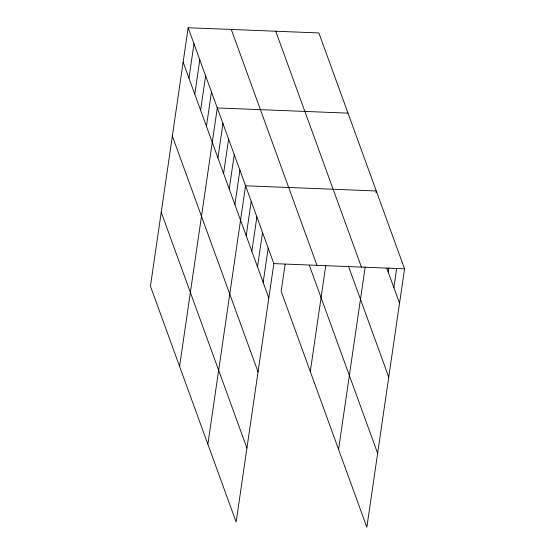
<?xml version="1.0" encoding="UTF-8"?>
<svg xmlns="http://www.w3.org/2000/svg" width="555" height="555" viewBox="0 0 555 555"><rect width="100%" height="100%" fill="white"/><g stroke="black" fill="none" stroke-linecap="round" stroke-linejoin="round"><path stroke-width="0.83" d="M188.152 27.75L150.447 286.193L236.139 522.061L273.844 263.618L188.152 27.75L318.861 32.939L404.553 268.807L366.848 527.25L281.156 291.382L285.124 264.187M188.964 78.186L193.979 43.789M194.791 94.218L199.807 59.829M200.612 110.258L205.634 75.868M206.439 126.297L211.462 91.908M179.584 366.383L217.289 107.947L347.992 113.137M217.928 157.904L222.944 123.515M223.582 173.472L228.598 139.083M229.236 189.04L234.252 154.644M234.89 204.608L239.906 170.212M207.861 444.222L245.567 185.779L376.276 190.975L376.026 192.647M246.205 235.743L251.221 201.347M251.859 251.311L256.875 216.915M257.513 266.879L262.529 232.483M263.167 282.446L268.19 248.05M310.294 371.579L325.771 265.477M338.571 449.411L365.183 267.01M388.223 272.068L388.833 267.871M393.877 287.636L396.693 268.342M273.844 263.618L404.553 268.807M386.807 268.176L399.531 303.203M275.724 31.226L361.416 267.094M348.311 265.831L388.75 377.136M231.282 29.464L316.974 265.332M309.426 265.561L377.636 453.317M183.136 62.146L268.828 298.014M172.348 136.079L258.04 371.947M161.234 212.253L246.926 448.121"/></g></svg>
